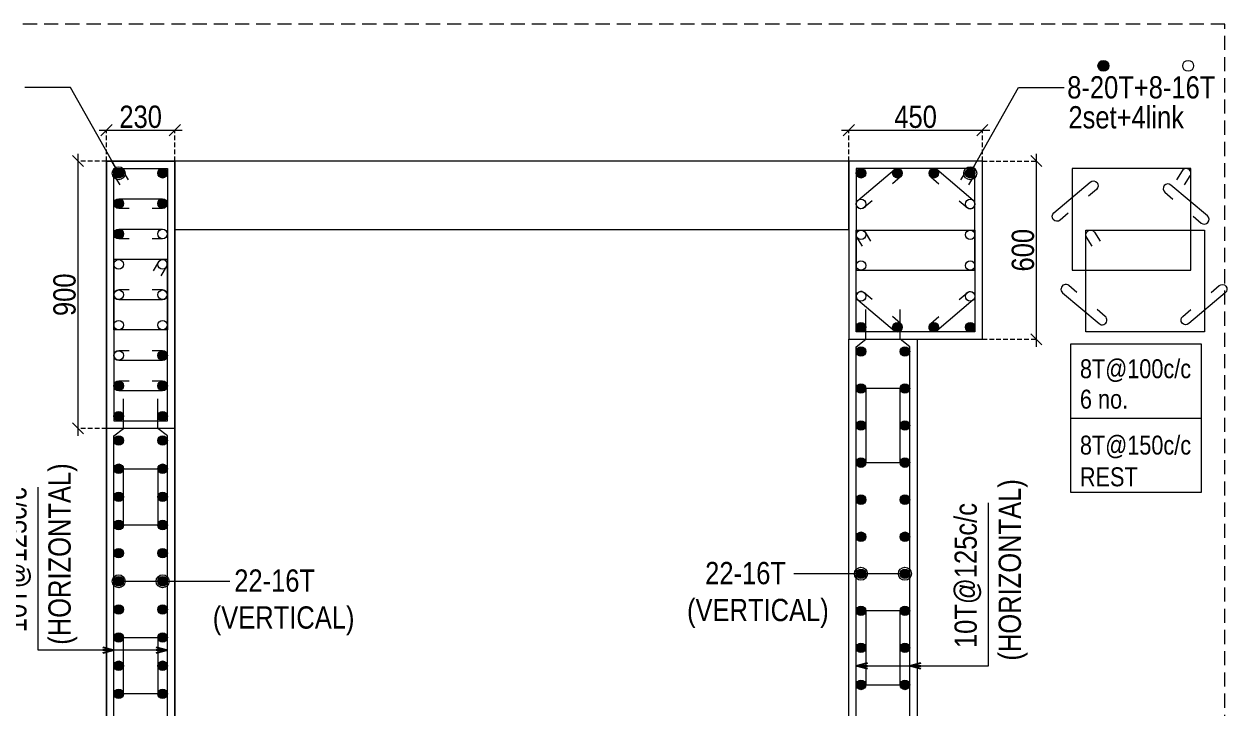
# Model space of a CAD drawing. Header units: millimetres. Extents: x 1112055 to 3390982, y -148532 to 766891.
# Drawn here: x 2284334 to 2300538, y 169755 to 178964 of the extents above; entities that cross this region are included whole.
import ezdxf

# ---------------------------------------------------------------- set-up
doc = ezdxf.new("R2010")
doc.units = ezdxf.units.MM
doc.header["$PDMODE"] = 35
doc.header["$PDSIZE"] = -25
doc.linetypes.add('DASHED2', pattern=[0.375, 0.25, -0.125])
doc.linetypes.add('Hidden', pattern=[9.525, 6.35, -3.175])
for name, color, linetype, lineweight in [('B COL. SIZE DIM', 220, 'Continuous', 25), ('B COLUMN', 1, 'Hidden', 9), ('B P.C.C', 251, 'Continuous', 0), ('B STEEL', 34, 'Continuous', 15), ('B STEEL TEXT', 7, 'Continuous', 15)]:
    doc.layers.add(name, color=color, linetype=linetype, lineweight=lineweight)
doc.styles.add('ARIAL', font='arial.ttf')
doc.styles.add('dim inside', font='romans.shx', dxfattribs={"width": 0.8, "height": 125})
doc.styles.add('SWINC', font='swissc.ttf')
doc.dimstyles.new('DIM 1', dxfattribs={"dimscale": 0, "dimtxt": 230, "dimasz": 150, "dimexe": 0.18, "dimexo": 0.0625, "dimgap": 0.5, "dimtad": 1, "dimdec": 0, "dimzin": 0, "dimdsep": 46, "dimtxsty": 'ARIAL', "dimblk": 'OBLIQUE', "dimcen": 6, "dimse1": 1, "dimse2": 1, "dimclrd": 256, "dimclrt": 256, "dimadec": 0, "dimazin": 2, "dimtfac": 0.75, "dimtdec": 0, "dimtix": 1, "dimtofl": 0, "dimtmove": 1, "dimatfit": 3, "dimldrblk": 'OPEN30', "dimfxl": 0.18, "dimfrac": 1, "dimtolj": 1, "dimtzin": 0, "dimlwd": -1, "dimarcsym": 0})
doc.dimstyles.new('dim inside', dxfattribs={"dimtxt": 125, "dimasz": 100, "dimexe": 0, "dimexo": 0, "dimgap": 10, "dimtad": 0, "dimdec": 0, "dimzin": 0, "dimdsep": 46, "dimtxsty": 'dim inside', "dimblk": 'SMALL', "dimcen": 0.09, "dimadec": 0, "dimazin": 0, "dimtfac": 1, "dimtdec": 0, "dimtofl": 0, "dimtmove": 0, "dimatfit": 3, "dimfxl": 1, "dimtolj": 1, "dimtzin": 0, "dimarcsym": 2})

# ---------------------------------------------------------------- blocks, each defined once
blk = doc.blocks.new('_Oblique')
at = {"color": 0, "linetype": 'ByBlock', "lineweight": -2}
blk.add_line((-0.5, -0.5), (0.5, 0.5), dxfattribs=at)
blk = doc.blocks.new('*D421')
at = {"layer": 'B COL. SIZE DIM', "color": 250, "lineweight": 9, "ltscale": 250, "transparency": 16777216}
blk.add_line((2295344, 177535), (2297344, 177535), dxfattribs=at)
at = {"layer": 'B COL. SIZE DIM', "color": 250, "linetype": 'DASHED2', "lineweight": 9, "ltscale": 250, "transparency": 16777216}
for p, q in [((2295444, 177119), (2295444, 177535)), ((2297244, 177119), (2297244, 177535))]:
    blk.add_line(p, q, dxfattribs=at)
at = {"layer": 'Defpoints', "color": 0, "ltscale": 250, "transparency": 16777216}
for p in [(2297244, 177535), (2295444, 177119), (2297244, 177119)]:
    blk.add_point(p, dxfattribs=at)
at = {"layer": 'B COL. SIZE DIM', "color": 250, "lineweight": 9, "ltscale": 250, "transparency": 16777216, "xscale": 150, "yscale": 150, "zscale": 150, "rotation": 180}
blk.add_blockref('_Oblique', (2295444, 177535), dxfattribs=at)
at = {"layer": 'B COL. SIZE DIM', "color": 250, "lineweight": 9, "ltscale": 250, "transparency": 16777216, "xscale": 150, "yscale": 150, "zscale": 150}
blk.add_blockref('_Oblique', (2297244, 177535), dxfattribs=at)
at = {"layer": 'B COL. SIZE DIM', "color": 6, "ltscale": 250, "transparency": 16777216, "insert": (2296344, 177714), "char_height": 300, "attachment_point": 5, "style": 'SWINC'}
blk.add_mtext('\\A1;450', dxfattribs=at)
blk = doc.blocks.new('*D422')
at = {"layer": 'B COL. SIZE DIM', "color": 250, "linetype": 'DASHED2', "lineweight": 9, "ltscale": 250, "transparency": 16777216}
for p, q in [((2297244, 177119), (2297970, 177119)), ((2297244, 174719), (2297970, 174719))]:
    blk.add_line(p, q, dxfattribs=at)
at = {"layer": 'B COL. SIZE DIM', "color": 250, "lineweight": 9, "ltscale": 250, "transparency": 16777216}
blk.add_line((2297970, 177219), (2297970, 174619), dxfattribs=at)
at = {"layer": 'Defpoints', "color": 0, "ltscale": 250, "transparency": 16777216}
for p in [(2297244, 177119), (2297244, 174719), (2297970, 174719)]:
    blk.add_point(p, dxfattribs=at)
at = {"layer": 'B COL. SIZE DIM', "color": 250, "lineweight": 9, "ltscale": 250, "transparency": 16777216, "xscale": 150, "yscale": 150, "zscale": 150}
for p, rotation in [((2297970, 177119), 90), ((2297970, 174719), 270)]:
    blk.add_blockref('_Oblique', p, dxfattribs=dict(at, rotation=rotation))
at = {"layer": 'B COL. SIZE DIM', "color": 6, "ltscale": 250, "transparency": 16777216, "insert": (2297791, 175919), "char_height": 300, "attachment_point": 5, "rotation": 90, "style": 'SWINC'}
blk.add_mtext('\\A1;600', dxfattribs=at)
blk = doc.blocks.new('_Open30')
at = {"color": 0, "linetype": 'ByBlock', "lineweight": -2}
for p, q in [((-1, 0.27), (0, 0)), ((0, 0), (-1, -0.27)), ((0, 0), (-1, 0))]:
    blk.add_line(p, q, dxfattribs=at)
blk = doc.blocks.new('*D185')
at = {"layer": 'B COL. SIZE DIM', "color": 250, "lineweight": 9, "ltscale": 250, "transparency": 16777216}
blk.add_line((2285344, 177535), (2286464, 177535), dxfattribs=at)
at = {"layer": 'B COL. SIZE DIM', "color": 250, "linetype": 'DASHED2', "lineweight": 9, "ltscale": 250, "transparency": 16777216}
for p, q in [((2285444, 177119), (2285444, 177535)), ((2286364, 177119), (2286364, 177535))]:
    blk.add_line(p, q, dxfattribs=at)
at = {"layer": 'Defpoints', "color": 0, "ltscale": 250, "transparency": 16777216}
for p in [(2286364, 177535), (2285444, 177119), (2286364, 177119)]:
    blk.add_point(p, dxfattribs=at)
at = {"layer": 'B COL. SIZE DIM', "color": 250, "lineweight": 9, "ltscale": 250, "transparency": 16777216, "xscale": 150, "yscale": 150, "zscale": 150, "rotation": 180}
blk.add_blockref('_Oblique', (2285444, 177535), dxfattribs=at)
at = {"layer": 'B COL. SIZE DIM', "color": 250, "lineweight": 9, "ltscale": 250, "transparency": 16777216, "xscale": 150, "yscale": 150, "zscale": 150}
blk.add_blockref('_Oblique', (2286364, 177535), dxfattribs=at)
at = {"layer": 'B COL. SIZE DIM', "color": 6, "ltscale": 250, "transparency": 16777216, "insert": (2285904, 177714), "char_height": 300, "attachment_point": 5, "style": 'SWINC'}
blk.add_mtext('\\A1;230', dxfattribs=at)
blk = doc.blocks.new('*D412')
at = {"layer": 'B COL. SIZE DIM', "color": 250, "lineweight": 9, "ltscale": 250, "transparency": 16777216}
blk.add_line((2285059, 177219), (2285059, 173419), dxfattribs=at)
at = {"layer": 'B COL. SIZE DIM', "color": 250, "linetype": 'DASHED2', "lineweight": 9, "ltscale": 250, "transparency": 16777216}
for p, q in [((2285444, 177119), (2285059, 177119)), ((2285444, 173519), (2285059, 173519))]:
    blk.add_line(p, q, dxfattribs=at)
at = {"layer": 'Defpoints', "color": 0, "ltscale": 250, "transparency": 16777216}
for p in [(2285444, 177119), (2285059, 173519), (2285444, 173519)]:
    blk.add_point(p, dxfattribs=at)
at = {"layer": 'B COL. SIZE DIM', "color": 250, "lineweight": 9, "ltscale": 250, "transparency": 16777216, "xscale": 150, "yscale": 150, "zscale": 150}
for p, rotation in [((2285059, 177119), 90), ((2285059, 173519), 270)]:
    blk.add_blockref('_Oblique', p, dxfattribs=dict(at, rotation=rotation))
at = {"layer": 'B COL. SIZE DIM', "color": 6, "ltscale": 250, "transparency": 16777216, "insert": (2284880, 175319), "char_height": 300, "attachment_point": 5, "rotation": 90, "style": 'SWINC'}
blk.add_mtext('\\A1;900', dxfattribs=at)

msp = doc.modelspace()

# ---------------------------------------------------------------- hatches: boundary and pattern name
at = {"layer": 'B STEEL', "lineweight": 13}
h = msp.add_hatch(color=256, dxfattribs=at)
h.dxf.hatch_style = 1
edge = h.paths.add_edge_path()
edge.add_arc((2298873.5, 178401.7), 73.3, 0, 360)
at = {"layer": 'B STEEL', "lineweight": 9, "ltscale": 0.5}
h = msp.add_hatch(color=34, dxfattribs=at)
edge = h.paths.add_edge_path()
edge.add_arc((2285608.1, 176955.3), 64, 360, 720, ccw=False)
h = msp.add_hatch(color=34, dxfattribs=at)
edge = h.paths.add_edge_path()
edge.add_arc((2286200.1, 176955.3), 64, -180, 180)
h = msp.add_hatch(color=34, dxfattribs=at)
edge = h.paths.add_edge_path()
edge.add_arc((2295608.1, 176955.3), 64, 360, 720, ccw=False)
h = msp.add_hatch(color=34, dxfattribs=at)
edge = h.paths.add_edge_path()
edge.add_arc((2296098.8, 176955.3), 64, -180, 180)
h = msp.add_hatch(color=34, dxfattribs=at)
edge = h.paths.add_edge_path()
edge.add_arc((2296589.4, 176955.3), 64, -180, 180)
h = msp.add_hatch(color=34, dxfattribs=at)
edge = h.paths.add_edge_path()
edge.add_arc((2297080.1, 176955.3), 64, -180, 180)
at = {"layer": 'B STEEL', "lineweight": 30}
h = msp.add_hatch(color=34, dxfattribs=at)
edge = h.paths.add_edge_path()
edge.add_arc((2285608.1, 176546.3), 64, 0, 360)
h = msp.add_hatch(color=34, dxfattribs=at)
edge = h.paths.add_edge_path()
edge.add_arc((2286200.1, 176546.3), 64, 0, 360)
h = msp.add_hatch(color=34, dxfattribs=at)
edge = h.paths.add_edge_path()
edge.add_arc((2285608.1, 176137.3), 64, 0, 360)
at = {"layer": 'B STEEL', "lineweight": 9, "ltscale": 0.5}
h = msp.add_hatch(color=34, dxfattribs=at)
edge = h.paths.add_edge_path()
edge.add_arc((2295608.1, 174883.4), 64, -360, 0)
h = msp.add_hatch(color=34, dxfattribs=at)
edge = h.paths.add_edge_path()
edge.add_arc((2296098.8, 174883.4), 64, 180, 540, ccw=False)
h = msp.add_hatch(color=34, dxfattribs=at)
edge = h.paths.add_edge_path()
edge.add_arc((2296589.4, 174883.4), 64, 180, 540, ccw=False)
h = msp.add_hatch(color=34, dxfattribs=at)
edge = h.paths.add_edge_path()
edge.add_arc((2297080.1, 174883.4), 64, 180, 540, ccw=False)
at = {"layer": 'B STEEL', "lineweight": 30}
h = msp.add_hatch(color=34, dxfattribs=at)
edge = h.paths.add_edge_path()
edge.add_arc((2286200.1, 174501.4), 64, 0, 360)
at = {"layer": 'B STEEL', "lineweight": 9, "ltscale": 0.5}
h = msp.add_hatch(color=34, dxfattribs=at)
edge = h.paths.add_edge_path()
edge.add_arc((2295608.1, 174555.3), 64, -360, 0)
h = msp.add_hatch(color=34, dxfattribs=at)
edge = h.paths.add_edge_path()
edge.add_arc((2296200.1, 174555.3), 64, 180, 540, ccw=False)
at = {"layer": 'B STEEL', "lineweight": 30}
h = msp.add_hatch(color=34, dxfattribs=at)
edge = h.paths.add_edge_path()
edge.add_arc((2285608.1, 174092.4), 64, 0, 360)
h = msp.add_hatch(color=34, dxfattribs=at)
edge = h.paths.add_edge_path()
edge.add_arc((2286200.1, 174092.4), 64, 0, 360)
at = {"layer": 'B STEEL', "lineweight": 9, "ltscale": 0.5}
h = msp.add_hatch(color=34, dxfattribs=at)
edge = h.paths.add_edge_path()
edge.add_arc((2295608.1, 174056.3), 64, 360, 720, ccw=False)
h = msp.add_hatch(color=34, dxfattribs=at)
edge = h.paths.add_edge_path()
edge.add_arc((2296200.1, 174056.3), 64, -180, 180)
h = msp.add_hatch(color=34, dxfattribs=at)
edge = h.paths.add_edge_path()
edge.add_arc((2285608.1, 173683.4), 64, -360, 0)
h = msp.add_hatch(color=34, dxfattribs=at)
edge = h.paths.add_edge_path()
edge.add_arc((2286200.1, 173683.4), 64, 180, 540, ccw=False)
h = msp.add_hatch(color=34, dxfattribs=at)
edge = h.paths.add_edge_path()
edge.add_arc((2295608.1, 173557.3), 64, 360, 720, ccw=False)
h = msp.add_hatch(color=34, dxfattribs=at)
edge = h.paths.add_edge_path()
edge.add_arc((2296200.1, 173557.3), 64, -180, 180)
h = msp.add_hatch(color=34, dxfattribs=at)
edge = h.paths.add_edge_path()
edge.add_arc((2285608.1, 173355.3), 64, -360, 0)
h = msp.add_hatch(color=34, dxfattribs=at)
edge = h.paths.add_edge_path()
edge.add_arc((2286200.1, 173355.3), 64, 180, 540, ccw=False)
h = msp.add_hatch(color=34, dxfattribs=at)
edge = h.paths.add_edge_path()
edge.add_arc((2295608.1, 173058.3), 64, 360, 720, ccw=False)
h = msp.add_hatch(color=34, dxfattribs=at)
edge = h.paths.add_edge_path()
edge.add_arc((2296200.1, 173058.3), 64, -180, 180)
h = msp.add_hatch(color=34, dxfattribs=at)
edge = h.paths.add_edge_path()
edge.add_arc((2285608.1, 172976.3), 64, 360, 720, ccw=False)
h = msp.add_hatch(color=34, dxfattribs=at)
edge = h.paths.add_edge_path()
edge.add_arc((2286200.1, 172976.3), 64, -180, 180)
h = msp.add_hatch(color=34, dxfattribs=at)
edge = h.paths.add_edge_path()
edge.add_arc((2285608.1, 172597.3), 64, 360, 720, ccw=False)
h = msp.add_hatch(color=34, dxfattribs=at)
edge = h.paths.add_edge_path()
edge.add_arc((2286200.1, 172597.3), 64, -180, 180)
h = msp.add_hatch(color=34, dxfattribs=at)
edge = h.paths.add_edge_path()
edge.add_arc((2295608.1, 172559.3), 64, 360, 720, ccw=False)
h = msp.add_hatch(color=34, dxfattribs=at)
edge = h.paths.add_edge_path()
edge.add_arc((2296200.1, 172559.3), 64, -180, 180)
h = msp.add_hatch(color=34, dxfattribs=at)
edge = h.paths.add_edge_path()
edge.add_arc((2285608.1, 172218.3), 64, 360, 720, ccw=False)
h = msp.add_hatch(color=34, dxfattribs=at)
edge = h.paths.add_edge_path()
edge.add_arc((2286200.1, 172218.3), 64, -180, 180)
h = msp.add_hatch(color=34, dxfattribs=at)
edge = h.paths.add_edge_path()
edge.add_arc((2295608.1, 172060.3), 64, 360, 720, ccw=False)
h = msp.add_hatch(color=34, dxfattribs=at)
edge = h.paths.add_edge_path()
edge.add_arc((2296200.1, 172060.3), 64, -180, 180)
h = msp.add_hatch(color=34, dxfattribs=at)
edge = h.paths.add_edge_path()
edge.add_arc((2285608.1, 171839.3), 64, 360, 720, ccw=False)
h = msp.add_hatch(color=34, dxfattribs=at)
edge = h.paths.add_edge_path()
edge.add_arc((2286200.1, 171839.3), 64, -180, 180)
h = msp.add_hatch(color=34, dxfattribs=at)
edge = h.paths.add_edge_path()
edge.add_arc((2295608.1, 171561.3), 64, 360, 720, ccw=False)
h = msp.add_hatch(color=34, dxfattribs=at)
edge = h.paths.add_edge_path()
edge.add_arc((2296200.1, 171561.3), 64, -180, 180)
h = msp.add_hatch(color=34, dxfattribs=at)
edge = h.paths.add_edge_path()
edge.add_arc((2285608.1, 171460.3), 64, 360, 720, ccw=False)
h = msp.add_hatch(color=34, dxfattribs=at)
edge = h.paths.add_edge_path()
edge.add_arc((2286200.1, 171460.3), 64, -180, 180)
h = msp.add_hatch(color=34, dxfattribs=at)
edge = h.paths.add_edge_path()
edge.add_arc((2285608.1, 171081.3), 64, 360, 720, ccw=False)
h = msp.add_hatch(color=34, dxfattribs=at)
edge = h.paths.add_edge_path()
edge.add_arc((2286200.1, 171081.3), 64, -180, 180)
h = msp.add_hatch(color=34, dxfattribs=at)
edge = h.paths.add_edge_path()
edge.add_arc((2295608.1, 171062.3), 64, 360, 720, ccw=False)
h = msp.add_hatch(color=34, dxfattribs=at)
edge = h.paths.add_edge_path()
edge.add_arc((2296200.1, 171062.3), 64, -180, 180)
h = msp.add_hatch(color=34, dxfattribs=at)
edge = h.paths.add_edge_path()
edge.add_arc((2285608.1, 170702.3), 64, 360, 720, ccw=False)
h = msp.add_hatch(color=34, dxfattribs=at)
edge = h.paths.add_edge_path()
edge.add_arc((2286200.1, 170702.3), 64, -180, 180)
h = msp.add_hatch(color=34, dxfattribs=at)
edge = h.paths.add_edge_path()
edge.add_arc((2295608.1, 170563.4), 64, 360, 720, ccw=False)
h = msp.add_hatch(color=34, dxfattribs=at)
edge = h.paths.add_edge_path()
edge.add_arc((2296200.1, 170563.4), 64, -180, 180)
h = msp.add_hatch(color=34, dxfattribs=at)
edge = h.paths.add_edge_path()
edge.add_arc((2285608.1, 170323.4), 64, 360, 720, ccw=False)
h = msp.add_hatch(color=34, dxfattribs=at)
edge = h.paths.add_edge_path()
edge.add_arc((2286200.1, 170323.4), 64, -180, 180)
h = msp.add_hatch(color=34, dxfattribs=at)
edge = h.paths.add_edge_path()
edge.add_arc((2285608.1, 169944.4), 64, 360, 720, ccw=False)
h = msp.add_hatch(color=34, dxfattribs=at)
edge = h.paths.add_edge_path()
edge.add_arc((2286200.1, 169944.4), 64, -180, 180)
h = msp.add_hatch(color=34, dxfattribs=at)
edge = h.paths.add_edge_path()
edge.add_arc((2295608.1, 170064.4), 64, 360, 720, ccw=False)
h = msp.add_hatch(color=34, dxfattribs=at)
edge = h.paths.add_edge_path()
edge.add_arc((2296200.1, 170064.4), 64, -180, 180)

# ---------------------------------------------------------------- linework, layer by layer
at = {"layer": 'B COLUMN', "color": 1, "linetype": 'ByBlock', "lineweight": 20}
for points in [[(2295444.1, 174719.3), (2296364.1, 174719.3), (2296364.1, 165801.3), (2285444.1, 165801.3), (2285444.1, 177119.3), (2286364.1, 177119.3), (2286364.1, 166601.3), (2295444.1, 166601.3)], [(2286364.1, 177119.3), (2285444.1, 177119.3), (2285444.1, 165801.3), (2286364.1, 165801.3)], [(2286364.1, 173519.3), (2285444.1, 173519.3), (2285444.1, 177119.3), (2286364.1, 177119.3)], [(2286364.1, 176199.3), (2295444.1, 176199.3), (2295444.1, 177119.3), (2286364.1, 177119.3)], [(2295444.1, 174719.3), (2297244.1, 174719.3), (2297244.1, 177119.3), (2295444.1, 177119.3)]]:
    msp.add_lwpolyline(points, close=True, dxfattribs=at)
at = {"layer": 'B P.C.C', "color": 250, "lineweight": 0, "ltscale": 30}
msp.add_line((2298436.1, 173656.5), (2300189.2, 173656.5), dxfattribs=at)
at = {"layer": 'B P.C.C', "color": 250, "linetype": 'Hidden', "lineweight": 0, "ltscale": 30}
msp.add_lwpolyline([(2281238.6, 162042.5), (2300510.4, 162042.5), (2300510.4, 178964.3), (2281238.6, 178964.3)], close=True, dxfattribs=at)
at = {"layer": 'B P.C.C', "color": 250, "lineweight": 0, "ltscale": 30}
msp.add_lwpolyline([(2298436.1, 174659.1), (2300189.2, 174659.1), (2300189.2, 172653.9), (2298436.1, 172653.9)], close=True, dxfattribs=at)
at = {"layer": 'B STEEL', "lineweight": 13}
for points in [[(2286264.1, 174846.3), (2285544.1, 174846.3), (2285544.1, 177019.3), (2286264.1, 177019.3)], [(2286264.1, 175792.4), (2285544.1, 175792.4), (2285544.1, 173619.3), (2286264.1, 173619.3)]]:
    msp.add_lwpolyline(points, close=True, dxfattribs=at)
at = {"layer": 'B STEEL', "color": 34, "lineweight": 9, "ltscale": 0.5}
for points in [[(2285628.4, 176800.3), (2285553.6, 176921.8, -1), (2285662.6, 176988.9), (2285737.4, 176867.4)], [(2295758.4, 176584.1), (2295649.4, 176492, -1), (2295566.8, 176589.8), (2296057.5, 177004.2, -1), (2296140.1, 176906.4), (2296031.1, 176814.4)], [(2296929.8, 176584.1), (2297038.8, 176492, 1), (2297121.4, 176589.8), (2296630.7, 177004.2, 1), (2296548.1, 176906.4), (2296657.1, 176814.4)], [(2297059.8, 176800.3), (2297134.6, 176921.8, 1), (2297025.5, 176988.9), (2296950.8, 176867.4)], [(2299968, 176800.3), (2300042.8, 176921.8, 1), (2299933.8, 176988.9), (2299859, 176867.4)], [(2298398.6, 176416.2), (2298289.6, 176324.2, -1), (2298207, 176422), (2298697.6, 176836.4, -1), (2298780.2, 176738.6), (2298671.3, 176646.6)], [(2300083.3, 176376.9), (2300192.3, 176284.8, 1), (2300274.9, 176382.6), (2299784.3, 176797, 1), (2299701.7, 176699.2), (2299810.6, 176607.2)], [(2285750.8, 176482.3), (2285608.1, 176482.3, -1), (2285608.1, 176610.4), (2286200.1, 176610.4, -1), (2286200.1, 176482.3), (2286057.4, 176482.3)], [(2285750.8, 176073.3), (2285608.1, 176073.3, -1), (2285608.1, 176201.4), (2286200.1, 176201.4, -1), (2286200.1, 176073.3), (2286057.4, 176073.3)], [(2295628.4, 175971.5), (2295553.6, 176093, -1), (2295662.6, 176160.1), (2295737.4, 176038.6)], [(2298721.3, 175971.5), (2298646.6, 176093, -1), (2298755.6, 176160.1), (2298830.4, 176038.6)], [(2286179.8, 175573.3), (2286254.6, 175694.8, 1), (2286145.5, 175761.9), (2286070.8, 175640.4)], [(2285750.8, 175383.4), (2285608.1, 175383.4, 1), (2285608.1, 175255.3), (2286200.1, 175255.3, 1), (2286200.1, 175383.4), (2286057.4, 175383.4)], [(2295758.4, 175254.6), (2295649.4, 175346.7, 1), (2295566.8, 175248.8), (2296057.5, 174834.5, 1), (2296140.1, 174932.3), (2296031.1, 175024.3)], [(2296929.8, 175254.6), (2297038.8, 175346.7, -1), (2297121.4, 175248.8), (2296630.7, 174834.5, -1), (2296548.1, 174932.3), (2296657.1, 175024.3)], [(2298516.1, 175350.3), (2298407.1, 175442.4, 1), (2298324.5, 175344.5), (2298815.1, 174930.2, 1), (2298897.7, 175028), (2298788.8, 175120)], [(2300323.9, 175350.3), (2300432.8, 175442.4, -1), (2300515.5, 175344.5), (2300024.8, 174930.2, -1), (2299942.2, 175028), (2300051.2, 175120)], [(2285750.8, 174565.4), (2285608.1, 174565.4, 1), (2285608.1, 174437.3), (2286200.1, 174437.3, 1), (2286200.1, 174565.4), (2286057.4, 174565.4)], [(2285750.8, 174156.4), (2285608.1, 174156.4, 1), (2285608.1, 174028.3), (2286200.1, 174028.3, 1), (2286200.1, 174156.4), (2286057.4, 174156.4)]]:
    msp.add_lwpolyline(points, format="xyb", dxfattribs=at)
for points in [[(2295544.1, 175648.1), (2297144.1, 175648.1), (2297144.1, 177019.3), (2295544.1, 177019.3)], [(2298452.3, 175648.1), (2300052.3, 175648.1), (2300052.3, 177019.3), (2298452.3, 177019.3)], [(2295544.1, 176190.6), (2297144.1, 176190.6), (2297144.1, 174819.3), (2295544.1, 174819.3)], [(2298637.1, 176190.6), (2300237.1, 176190.6), (2300237.1, 174819.3), (2298637.1, 174819.3)]]:
    msp.add_lwpolyline(points, close=True, dxfattribs=at)
at = {"layer": 'B STEEL', "lineweight": 13}
for points in [[(2295672.1, 169001.3), (2295672.1, 169401.3), (2295544.1, 169501.3), (2295544.1, 174619.3), (2295672.1, 174719.3), (2295672.1, 175119.3)], [(2296136, 169001.3), (2296136, 169401.3), (2296264.1, 169501.3), (2296264.1, 174619.3), (2296136, 174719.3), (2296136, 175119.3)], [(2285672.1, 169001.3), (2285672.1, 169401.3), (2285544.1, 169501.3), (2285544.1, 173419.3), (2285672.1, 173519.3), (2285672.1, 173919.3)], [(2286136, 169001.3), (2286136, 169401.3), (2286264.1, 169501.3), (2286264.1, 173419.3), (2286136, 173519.3), (2286136, 173919.3)]]:
    msp.add_lwpolyline(points, dxfattribs=at)
at = {"layer": 'B STEEL', "color": 3, "lineweight": 13}
for points in [[(2296136, 174056.3), (2295672.1, 174056.3), (2295672.1, 173058.3), (2296136, 173058.3)], [(2285672.1, 172976.3), (2286136, 172976.3), (2286136, 172218.3), (2285672.1, 172218.3)], [(2296136, 171062.3), (2295672.1, 171062.3), (2295672.1, 170064.4), (2296136, 170064.4)], [(2285672.1, 170702.3), (2286136, 170702.3), (2286136, 169944.4), (2285672.1, 169944.4)]]:
    msp.add_lwpolyline(points, close=True, dxfattribs=at)
at = {"layer": 'B STEEL', "lineweight": 13}
for centre in [(2298873.5, 178401.7), (2300015.8, 178401.7)]:
    msp.add_circle(centre, 73.3, dxfattribs=at)
at = {"layer": 'B STEEL', "color": 34, "lineweight": 9, "ltscale": 0.5}
for centre in [(2285608.1, 176955.3), (2286200.1, 176955.3), (2295608.1, 176955.3), (2296098.8, 176955.3), (2296589.4, 176955.3), (2297080.1, 176955.3), (2285608.1, 176546.3), (2286200.1, 176546.3), (2295608.1, 176540.9), (2297080.1, 176540.9), (2285608.1, 176137.3), (2286200.1, 176137.3), (2295608.1, 176126.5), (2297080.1, 176126.5), (2285608.1, 175728.3), (2286200.1, 175728.3), (2295608.1, 175712.2), (2297080.1, 175712.2), (2285608.1, 175319.3), (2286200.1, 175319.3), (2295608.1, 175297.8), (2297080.1, 175297.8), (2285608.1, 174910.4), (2286200.1, 174910.4), (2295608.1, 174883.4), (2296098.8, 174883.4), (2296589.4, 174883.4), (2297080.1, 174883.4), (2285608.1, 174501.4), (2286200.1, 174501.4), (2295608.1, 174555.3), (2296200.1, 174555.3), (2285608.1, 174092.4), (2286200.1, 174092.4), (2295608.1, 174056.3), (2296200.1, 174056.3), (2285608.1, 173683.4), (2286200.1, 173683.4), (2295608.1, 173557.3), (2296200.1, 173557.3), (2285608.1, 173355.3), (2286200.1, 173355.3), (2295608.1, 173058.3), (2296200.1, 173058.3), (2285608.1, 172976.3), (2286200.1, 172976.3), (2285608.1, 172597.3), (2286200.1, 172597.3), (2295608.1, 172559.3), (2296200.1, 172559.3), (2285608.1, 172218.3), (2286200.1, 172218.3), (2295608.1, 172060.3), (2296200.1, 172060.3), (2285608.1, 171839.3), (2286200.1, 171839.3), (2295608.1, 171561.3), (2296200.1, 171561.3), (2285608.1, 171460.3), (2286200.1, 171460.3), (2285608.1, 171081.3), (2286200.1, 171081.3), (2295608.1, 171062.3), (2296200.1, 171062.3), (2285608.1, 170702.3), (2286200.1, 170702.3), (2295608.1, 170563.4), (2296200.1, 170563.4), (2285608.1, 170323.4), (2286200.1, 170323.4), (2285608.1, 169944.4), (2286200.1, 169944.4), (2295608.1, 170064.4), (2296200.1, 170064.4)]:
    msp.add_circle(centre, 64, dxfattribs=at)

# ---------------------------------------------------------------- texts
at = {"layer": 'B STEEL TEXT', "lineweight": 5, "style": 'SWINC'}
for s, height, p in [('8-20T+8-16T', 300, (2298386.4, 177962.5)), ('2set+4link', 300, (2298402.4, 177559.1)), ('8T@100c/c', 255, (2298557.5, 174195.1)), ('6 no.', 255, (2298557.5, 173785.6)), ('8T@150c/c', 255, (2298557.5, 173166.7)), ('REST', 255, (2298557.5, 172739.7)), ('22-16T', 300, (2287165.2, 171320)), ('22-16T', 300, (2293509, 171421)), ('(VERTICAL)', 300, (2286875.9, 170822.8)), ('(VERTICAL)', 300, (2293265, 170923.8))]:
    msp.add_text(s, height=height, dxfattribs=at).set_placement(p)
for s, p in [('(HORIZONTAL)', (2284961.4, 170605.7)), ('(HORIZONTAL)', (2297762.9, 170392.3)), ('10T@125c/c', (2284366.5, 170774.4)), ('10T@125c/c', (2297168.1, 170560.9))]:
    msp.add_text(s, height=300, rotation=90, dxfattribs=at).set_placement(p)

# ---------------------------------------------------------------- dimensions: what is measured, and where the dimension line sits
at = {"layer": 'B COL. SIZE DIM', "color": 250, "ltscale": 250}
for base, p1, p2, picture, middle in [((2286364.1, 177535.1), (2285444.1, 177119.3), (2286364.1, 177119.3), '*D185', (2285904.1, 177714.3)), ((2297244.1, 177535.1), (2295444.1, 177119.3), (2297244.1, 177119.3), '*D421', (2296344.1, 177713.9))]:
    dim = msp.add_linear_dim(base=base, p1=p1, p2=p2, dimstyle='dim inside', override={"dimtxt": 300, "dimasz": 150, "dimgap": 25, "dimtad": 3, "dimlfac": 0.25, "dimtxsty": 'SWINC', "dimblk1": 'Oblique', "dimblk2": 'Oblique', "dimsah": 1, "dimdle": 100, "dimclrd": 250, "dimclre": 250, "dimclrt": 6, "dimfxl": 1000, "dimlwd": 9, "dimlwe": 9}, dxfattribs=at)
    dim.commit()
    dim.dimension.update_dxf_attribs({"geometry": picture, "text_midpoint": middle})
for base, p1, p2, picture, middle in [((2285059.3, 173519.3), (2285444.1, 177119.3), (2285444.1, 173519.3), '*D412', (2284880.3, 175319.3)), ((2297970.4, 174719.3), (2297244.1, 177119.3), (2297244.1, 174719.3), '*D422', (2297791.4, 175919.3))]:
    dim = msp.add_linear_dim(base=base, p1=p1, p2=p2, angle=90, dimstyle='dim inside', override={"dimtxt": 300, "dimasz": 150, "dimgap": 25, "dimtad": 3, "dimlfac": 0.25, "dimtxsty": 'SWINC', "dimblk1": 'Oblique', "dimblk2": 'Oblique', "dimsah": 1, "dimdle": 100, "dimclrd": 250, "dimclre": 250, "dimclrt": 6, "dimfxl": 1000, "dimlwd": 9, "dimlwe": 9}, dxfattribs=at)
    dim.commit()
    dim.dimension.update_dxf_attribs({"geometry": picture, "text_midpoint": middle})

# ---------------------------------------------------------------- leaders
at = {"layer": 'B STEEL TEXT', "lineweight": 9}
for points in [[(2285608.1, 176955.3), (2284957.5, 178111.5), (2284344.4, 178111.5)], [(2297080.1, 176955.3), (2297730.7, 178111.5), (2298343.8, 178111.5)], [(2296200.1, 171561.3), (2294703.6, 171561.3)], [(2295608.1, 171561.3), (2294703.6, 171561.3)], [(2285608.1, 171460.3), (2287104.6, 171460.3)], [(2286200.1, 171460.3), (2287104.6, 171460.3)]]:
    msp.add_leader(points, dimstyle='DIM 1', override={"dimscale": 1, "dimasz": 175, "dimtad": 0, "dimtxsty": 'SWINC', "dimldrblk": 'DotBlank', "dimfxlon": 1, "dimarcsym": 2}, dxfattribs=at)
at = {"layer": 'B STEEL TEXT', "lineweight": 5}
for points in [[(2286264.1, 170534.6), (2284525, 170534.6), (2284525, 172728.8)], [(2285544.1, 170534.6), (2284525, 170534.6), (2284525, 172728.8)], [(2295544.1, 170321.1), (2297326.6, 170321.1), (2297326.6, 172515.3)], [(2296264.1, 170321.1), (2297326.6, 170321.1), (2297326.6, 172515.3)]]:
    msp.add_leader(points, dimstyle='DIM 1', override={"dimscale": 1, "dimtad": 0, "dimtxsty": 'SWINC', "dimfxlon": 1, "dimlwd": 5, "dimarcsym": 2}, dxfattribs=at)

doc.saveas('drawing.dxf')
